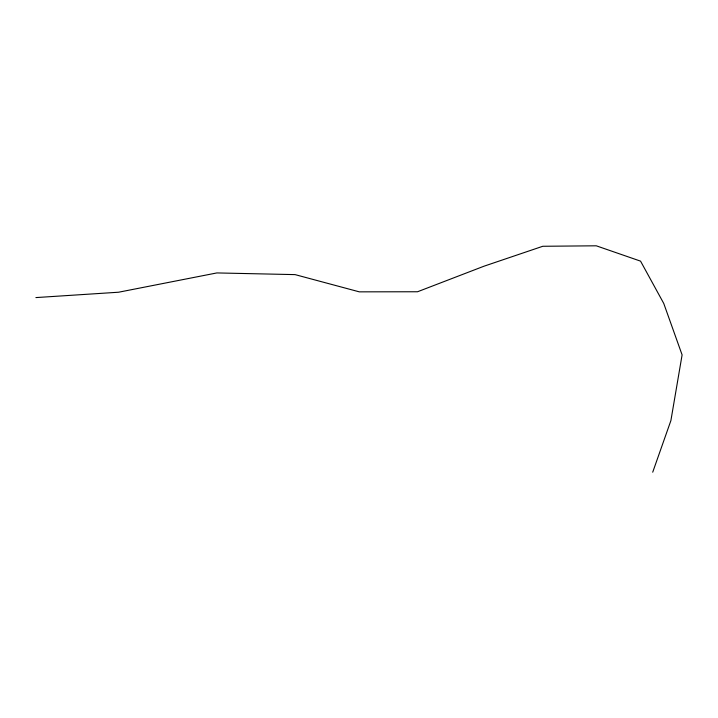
<?xml version="1.0" encoding="UTF-8"?>
<svg xmlns="http://www.w3.org/2000/svg" width="718" height="718" viewBox="0 0 718 718"><rect width="100%" height="100%" fill="white"/><g stroke="black" fill="none" stroke-linecap="round" stroke-linejoin="round"><path stroke-width="1.08" d="M652.716 472.193L670.89 420.604L682.1 354.88L663.746 303.436L640.555 261.137L596.272 245.807L542.799 246.274L483.968 266.216L417.544 291.759L359.305 291.849L295.08 274.617L216.881 272.93L118.56 292.226L35.9 297.584"/></g></svg>
